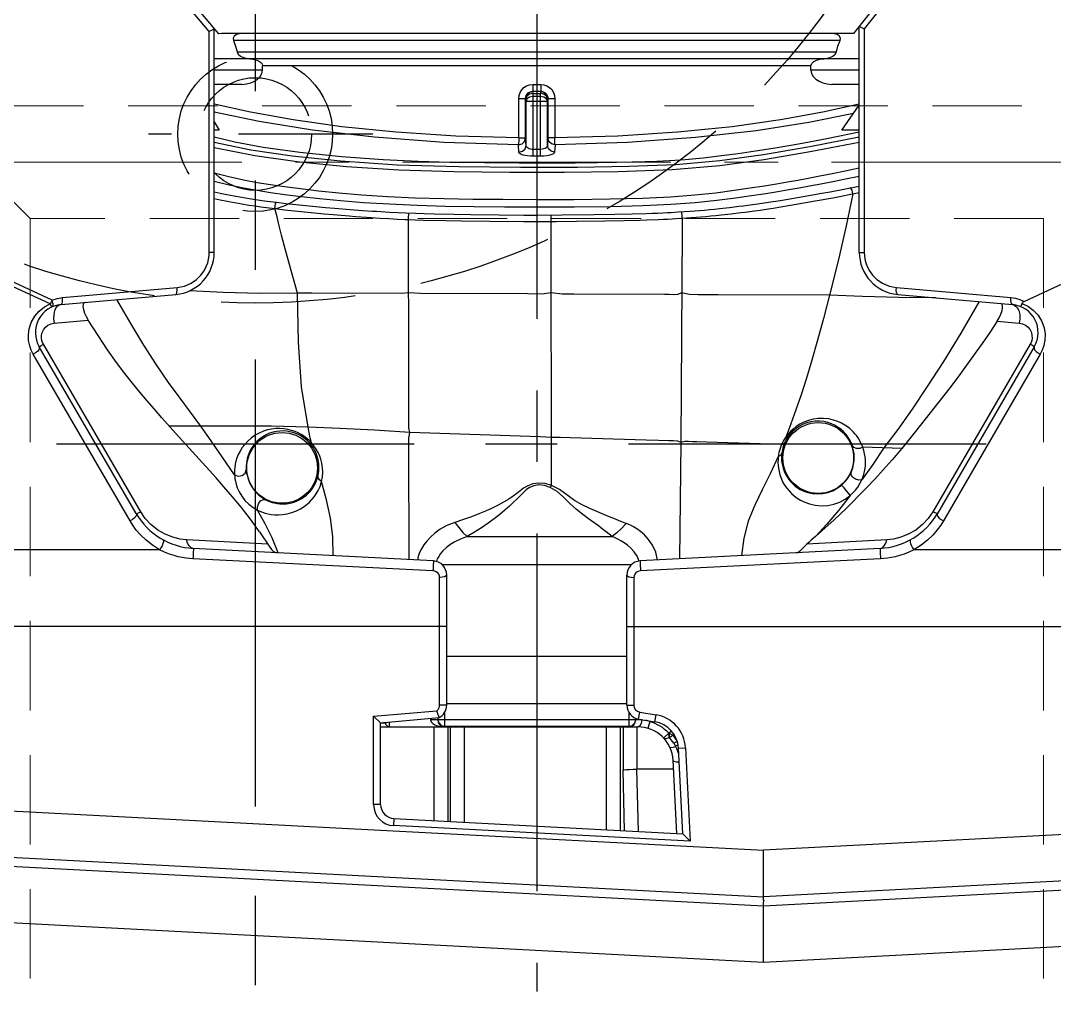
# Model space of a CAD drawing. Header units: inches. Extents: x 179987 to 181505, y -56815 to -55741.
# Drawn here: x 181239.5 to 181312.9, y -56099.6 to -56030.2 of the extents above; entities that cross this region are included whole.
import ezdxf

# ---------------------------------------------------------------- set-up
doc = ezdxf.new("R2010")
doc.units = ezdxf.units.IN
doc.header["$LTSCALE"] = 2
doc.header["$MEASUREMENT"] = 0
doc.linetypes.add('CENTER', pattern=[50.8, 31.75, -6.35, 6.35, -6.35])
doc.linetypes.add('HIDDEN', pattern=[9.525, 6.35, -3.175])
doc.layers.get('0').update_dxf_attribs({"linetype": 'CONTINUOUS'})
for name, color, linetype in [('CAV-COR', 1, 'CONTINUOUS'), ('DEFAULT_1', 7, 'CENTER'), ('SILDE', 6, 'CONTINUOUS')]:
    doc.layers.add(name, color=color, linetype=linetype)
doc.layers.add('WR', color=122, linetype='HIDDEN', lineweight=18)

msp = doc.modelspace()

# ---------------------------------------------------------------- linework, layer by layer
at = {"linetype": 'CENTER', "ltscale": 0.5}
msp.add_line((181256.177, -55800.2), (181256.177, -56250.2), dxfattribs=at)
at = {"color": 8, "linetype": 'HIDDEN', "ltscale": 0.75}
msp.add_line((181264.523, -56038.2), (181248.585, -56038.2), dxfattribs=at)
for centre, radius in [((181256.177, -56000.2), 50), ((181256.177, -56038.2), 5.5), ((181256.177, -56038.2), 4)]:
    msp.add_circle(centre, radius, dxfattribs=at)
at = {"layer": 'CAV-COR', "linetype": 'ByBlock'}
for p, q in [((181245.456, -56021.426), (181253.558, -56031.084)), ((181252.907, -56030.913), (181245.217, -56021.747)), ((181306.257, -56021.52), (181298.676, -56031.071)), ((181306.504, -56021.831), (181299.446, -56030.723)), ((181252.907, -56046.607), (181252.907, -56030.913)), ((181253.263, -56046.607), (181253.263, -56030.731)), ((181299.091, -56046.607), (181299.091, -56030.548)), ((181299.446, -56030.723), (181299.446, -56046.607)), ((181253.789, -56031.062), (181253.558, -56031.084)), ((181254.029, -56031.055), (181253.789, -56031.062)), ((181298.324, -56031.055), (181254.029, -56031.055)), ((181297.722, -56031.557), (181254.631, -56031.557)), ((181298.503, -56031.059), (181298.324, -56031.055)), ((181298.676, -56031.071), (181298.503, -56031.059)), ((181254.884, -56032.361), (181297.469, -56032.361)), ((181299.091, -56032.864), (181253.263, -56032.864)), ((181256.699, -56033.668), (181253.263, -56033.668)), ((181256.699, -56033.668), (181256.699, -56033.366)), ((181295.655, -56033.366), (181256.699, -56033.366)), ((181295.655, -56033.668), (181295.655, -56033.366)), ((181299.091, -56033.668), (181295.655, -56033.668)), ((181255.22, -56034.673), (181253.263, -56034.673)), ((181275.889, -56034.673), (181276.464, -56034.673)), ((181299.091, -56034.673), (181297.134, -56034.673)), ((181275.662, -56035.243), (181275.478, -56035.426)), ((181275.913, -56035.175), (181275.662, -56035.243)), ((181275.913, -56035.322), (181275.662, -56035.372)), ((181276.468, -56035.175), (181275.885, -56035.175)), ((181275.913, -56035.322), (181275.913, -56035.175)), ((181275.913, -56035.322), (181276.44, -56035.322)), ((181275.917, -56035.531), (181275.913, -56035.322)), ((181276.437, -56035.531), (181276.44, -56035.322)), ((181276.691, -56035.243), (181276.44, -56035.175)), ((181276.44, -56035.175), (181276.44, -56035.322)), ((181276.691, -56035.372), (181276.44, -56035.322)), ((181276.875, -56035.426), (181276.691, -56035.243)), ((181274.897, -56035.678), (181275.411, -56035.678)), ((181274.897, -56038.48), (181274.897, -56035.678)), ((181275.382, -56038.48), (181275.382, -56035.678)), ((181275.478, -56035.426), (181275.411, -56035.678)), ((181275.414, -56035.886), (181275.411, -56035.678)), ((181276.939, -56035.886), (181275.414, -56035.886)), ((181275.414, -56039.01), (181275.414, -56035.886)), ((181275.917, -56035.531), (181275.667, -56035.58)), ((181276.437, -56035.531), (181275.917, -56035.531)), ((181275.917, -56039.777), (181275.917, -56035.531)), ((181276.686, -56035.58), (181276.437, -56035.531)), ((181276.437, -56039.777), (181276.437, -56035.531)), ((181276.943, -56035.678), (181276.875, -56035.426)), ((181276.939, -56035.886), (181276.943, -56035.678)), ((181276.939, -56039.01), (181276.939, -56035.886)), ((181276.943, -56035.678), (181277.456, -56035.678)), ((181276.971, -56035.678), (181276.971, -56038.48)), ((181277.456, -56035.678), (181277.456, -56038.48)), ((181297.855, -56037.929), (181299.091, -56036.143)), ((181253.266, -56037.328), (181253.612, -56037.929)), ((181253.612, -56037.929), (181253.263, -56037.929)), ((181299.091, -56037.929), (181297.855, -56037.929)), ((181274.912, -56039.493), (181274.88, -56038.963)), ((181274.897, -56038.48), (181275.382, -56038.48)), ((181275.414, -56039.01), (181275.382, -56038.48)), ((181276.971, -56038.48), (181276.939, -56039.01)), ((181277.456, -56038.48), (181276.971, -56038.48)), ((181277.474, -56038.963), (181277.441, -56039.493)), ((181276.437, -56039.294), (181275.917, -56039.294)), ((181276.437, -56039.777), (181275.917, -56039.777)), ((181298.005, -56042.106), (181299.091, -56041.894)), ((181297.218, -56042.719), (181299.091, -56042.356)), ((181256.576, -56043.362), (181257.58, -56043.491)), ((181289.879, -56043.409), (181290.543, -56043.331)), ((181262.919, -56043.555), (181263.785, -56043.619)), ((181263.785, -56043.619), (181264.478, -56043.667)), ((181264.078, -56044.105), (181265.044, -56044.167)), ((181265.044, -56044.167), (181265.665, -56044.204)), ((181265.665, -56044.204), (181266.272, -56044.236)), ((181265.723, -56043.743), (181266.323, -56043.776)), ((181266.323, -56043.776), (181266.874, -56043.801)), ((181266.874, -56043.801), (181267.586, -56043.83)), ((181267.586, -56043.83), (181268.17, -56043.85)), ((181268.17, -56043.85), (181268.887, -56043.869)), ((181268.887, -56043.869), (181270.277, -56043.898)), ((181270.277, -56043.898), (181271.479, -56043.917)), ((181271.479, -56043.917), (181273.512, -56043.94)), ((181273.512, -56043.94), (181275.248, -56043.95)), ((181275.248, -56043.95), (181276.147, -56043.951)), ((181276.147, -56043.951), (181277.983, -56043.942)), ((181277.983, -56043.942), (181280.264, -56043.921)), ((181280.264, -56043.921), (181281.714, -56043.9)), ((181281.714, -56043.9), (181282.964, -56043.873)), ((181282.964, -56043.873), (181283.96, -56043.843)), ((181286.232, -56043.732), (181287.08, -56043.674)), ((181289.998, -56043.859), (181290.67, -56043.779)), ((181266.272, -56044.236), (181266.83, -56044.263)), ((181266.83, -56044.263), (181267.069, -56044.273)), ((181267.069, -56044.273), (181267.548, -56044.29)), ((181267.548, -56044.29), (181268.139, -56044.308)), ((181268.139, -56044.308), (181269.744, -56044.346)), ((181269.744, -56044.346), (181270.831, -56044.365)), ((181270.831, -56044.365), (181272.834, -56044.39)), ((181272.834, -56044.39), (181275.245, -56044.407)), ((181275.245, -56044.407), (181276.149, -56044.409)), ((181276.149, -56044.409), (181277.572, -56044.405)), ((181277.572, -56044.405), (181278.991, -56044.394)), ((181278.991, -56044.394), (181281.005, -56044.371)), ((181281.005, -56044.371), (181282.398, -56044.346)), ((181282.398, -56044.346), (181283.519, -56044.317)), ((181286.498, -56045.02), (181286.417, -56060.107)), ((181253.263, -56046.607), (181252.907, -56046.607)), ((181259.181, -56049.503), (181258.451, -56046.867)), ((181299.091, -56046.607), (181299.446, -56046.607)), ((181242.487, -56049.809), (181250.625, -56049.097)), ((181301.728, -56049.097), (181309.867, -56049.809)), ((181242.386, -56050.307), (181250.524, -56049.595)), ((181260.194, -56049.491), (181259.181, -56049.503)), ((181266.595, -56049.519), (181260.194, -56049.491)), ((181267.077, -56049.474), (181266.595, -56049.519)), ((181267.906, -56049.525), (181267.077, -56049.474)), ((181275.552, -56049.554), (181267.906, -56049.525)), ((181296.979, -56049.645), (181289.055, -56049.612)), ((181301.829, -56049.595), (181309.967, -56050.307)), ((181304.542, -56049.833), (181301.889, -56049.809)), ((181241.897, -56051.621), (181244.297, -56051.415)), ((181308.899, -56051.487), (181310.456, -56051.621)), ((181247.715, -56065.142), (181240.831, -56053.305)), ((181248.042, -56065.018), (181241.122, -56053.124)), ((181311.231, -56053.124), (181304.312, -56065.018)), ((181311.522, -56053.305), (181304.638, -56065.142)), ((181247.283, -56065.666), (181240.399, -56053.829)), ((181311.954, -56053.829), (181305.07, -56065.666)), ((181251.949, -56061.029), (181250.536, -56059.456)), ((181276.431, -56059.701), (181267.168, -56059.404)), ((181277.218, -56059.76), (181276.431, -56059.701)), ((181285.565, -56059.996), (181284.828, -56059.969)), ((181286.417, -56060.107), (181286.311, -56068.37)), ((181253.393, -56062.617), (181251.949, -56061.029)), ((181302.118, -56060.524), (181299.335, -56060.435)), ((181277.802, -56063.446), (181277.223, -56063.153)), ((181271.233, -56066.786), (181281.527, -56066.786)), ((181295.992, -56066.77), (181295.683, -56067.033)), ((181257.077, -56067.333), (181251.3, -56067.016)), ((181268.829, -56068.516), (181251.776, -56067.622)), ((181300.578, -56067.622), (181283.524, -56068.516)), ((181301.053, -56067.016), (181295.363, -56067.328)), ((181268.803, -56069.212), (181251.75, -56068.361)), ((181300.604, -56068.361), (181283.551, -56069.212)), ((181269.438, -56068.764), (181282.916, -56068.764)), ((181283.523, -56068.62), (181283.527, -56068.741)), ((181269.277, -56078.757), (181269.277, -56069.688)), ((181269.777, -56078.757), (181269.777, -56069.514)), ((181282.577, -56078.757), (181282.577, -56069.514)), ((181283.077, -56069.688), (181283.077, -56078.757)), ((181269.777, -56075.275), (181282.577, -56075.275)), ((181269.777, -56078.646), (181282.577, -56078.646)), ((181264.587, -56079.547), (181269.08, -56079.154)), ((181269.777, -56078.757), (181269.277, -56078.757)), ((181269.644, -56080.269), (181269.644, -56079.254)), ((181282.577, -56078.757), (181283.077, -56078.757)), ((181282.709, -56079.254), (181282.709, -56080.269)), ((181283.414, -56079.743), (181283.495, -56079.25)), ((181283.495, -56079.25), (181284.65, -56079.44)), ((181284.569, -56079.934), (181284.65, -56079.44)), ((181265.087, -56080.005), (181264.587, -56079.547)), ((181264.587, -56085.815), (181264.587, -56079.547)), ((181265.087, -56080.005), (181269.242, -56079.642)), ((181265.087, -56085.815), (181265.087, -56080.005)), ((181265.087, -56080.02), (181265.428, -56080.031)), ((181265.428, -56080.031), (181265.293, -56079.987)), ((181265.429, -56079.975), (181265.428, -56080.003)), ((181265.428, -56080.003), (181265.428, -56080.031)), ((181265.449, -56080.078), (181265.428, -56080.031)), ((181265.706, -56080.3), (181265.706, -56079.951)), ((181268.639, -56079.694), (181268.639, -56079.797)), ((181269.142, -56079.797), (181268.639, -56079.797)), ((181268.639, -56079.797), (181268.678, -56079.937)), ((181268.94, -56080.156), (181269.115, -56080.224)), ((181269.142, -56079.65), (181269.142, -56079.797)), ((181269.142, -56079.769), (181283.212, -56079.769)), ((181269.142, -56079.769), (181269.209, -56080.019)), ((181269.209, -56080.019), (181269.393, -56080.202)), ((181269.393, -56080.202), (181269.644, -56080.269)), ((181282.709, -56080.269), (181282.96, -56080.202)), ((181282.96, -56080.202), (181283.144, -56080.019)), ((181283.144, -56080.019), (181283.205, -56079.795)), ((181283.212, -56079.688), (181283.212, -56079.797)), ((181283.521, -56079.797), (181283.212, -56079.797)), ((181283.414, -56079.743), (181284.569, -56079.934)), ((181283.655, -56079.79), (181283.521, -56079.797)), ((181284.217, -56079.922), (181284.074, -56080.404)), ((181284.217, -56079.922), (181284.217, -56079.876)), ((181265.087, -56080.3), (181283.359, -56080.3)), ((181268.876, -56080.3), (181268.876, -56086.963)), ((181282.709, -56080.269), (181269.644, -56080.269)), ((181269.861, -56080.3), (181269.861, -56087.014)), ((181270.053, -56087.024), (181270.053, -56080.3)), ((181271.038, -56087.076), (181271.038, -56080.3)), ((181281.133, -56087.605), (181281.133, -56080.3)), ((181282.118, -56087.657), (181282.118, -56080.3)), ((181282.31, -56080.3), (181282.31, -56083.371)), ((181283.295, -56080.3), (181283.295, -56083.301)), ((181285.551, -56080.743), (181285.186, -56081.088)), ((181285.594, -56080.743), (181285.551, -56080.743)), ((181285.551, -56080.743), (181285.551, -56081.056)), ((181285.594, -56080.743), (181285.854, -56080.89)), ((181285.594, -56080.743), (181285.594, -56081.056)), ((181285.928, -56080.988), (181285.854, -56080.89)), ((181285.594, -56081.056), (181285.551, -56081.056)), ((181285.984, -56081.421), (181285.912, -56081.455)), ((181286.001, -56081.092), (181285.928, -56080.988)), ((181286.067, -56081.375), (181285.984, -56081.421)), ((181286.074, -56081.204), (181286.001, -56081.092)), ((181286.039, -56081.661), (181286.011, -56081.611)), ((181286.124, -56081.861), (181286.04, -56081.661)), ((181286.144, -56081.325), (181286.067, -56081.375)), ((181286.144, -56081.325), (181286.074, -56081.204)), ((181286.144, -56081.284), (181286.144, -56081.325)), ((181286.241, -56081.802), (181286.74, -56081.776)), ((181286.56, -56087.889), (181286.241, -56081.802)), ((181286.74, -56081.776), (181287.088, -56088.418)), ((181286.14, -56087.867), (181285.868, -56082.681)), ((181282.417, -56087.672), (181282.31, -56083.371)), ((181285.9, -56083.301), (181283.295, -56083.301)), ((181283.407, -56087.724), (181283.297, -56083.301)), ((181265.087, -56085.815), (181264.587, -56085.815)), ((181266.034, -56086.814), (181266.008, -56087.313)), ((181266.034, -56086.814), (181286.56, -56087.889)), ((181287.088, -56088.418), (181266.008, -56087.313)), ((181286.56, -56087.889), (181287.088, -56088.418)), ((181292.287, -56092.603), (181292.287, -56089.064)), ((181292.288, -56092.609), (181292.287, -56092.603))]:
    msp.add_line(p, q, dxfattribs=at)
for points in [[(181253.263, -56030.733), (181253.236, -56030.76), (181253.161, -56030.803), (181253.047, -56030.856), (181252.907, -56030.913)], [(181299.091, -56030.55), (181299.117, -56030.576), (181299.193, -56030.617), (181299.306, -56030.667), (181299.446, -56030.723)], [(181255.288, -56031.055), (181255.049, -56031.074), (181254.84, -56031.134), (181254.684, -56031.239), (181254.607, -56031.391), (181254.631, -56031.557)], [(181254.631, -56031.557), (181254.782, -56031.96), (181254.884, -56032.361)], [(181297.722, -56031.557), (181297.747, -56031.388), (181297.669, -56031.238), (181297.513, -56031.133), (181297.304, -56031.074), (181297.065, -56031.055)], [(181297.469, -56032.361), (181297.572, -56031.96), (181297.722, -56031.557)], [(181254.884, -56032.361), (181254.967, -56032.53), (181255.129, -56032.671), (181255.348, -56032.776), (181255.605, -56032.841)], [(181296.756, -56032.84), (181297.007, -56032.776), (181297.22, -56032.674), (181297.385, -56032.532), (181297.469, -56032.361)], [(181255.785, -56032.864), (181256.016, -56032.88), (181256.223, -56032.926), (181256.403, -56032.998), (181256.552, -56033.095), (181256.658, -56033.219), (181256.699, -56033.366)], [(181295.655, -56033.366), (181295.715, -56033.188), (181295.862, -56033.049), (181296.06, -56032.95), (181296.297, -56032.887), (181296.568, -56032.864)], [(181255.22, -56034.673), (181255.552, -56034.645), (181255.853, -56034.57), (181256.118, -56034.456), (181256.347, -56034.307), (181256.533, -56034.119), (181256.656, -56033.902), (181256.699, -56033.668)], [(181295.655, -56033.668), (181295.698, -56033.903), (181295.821, -56034.12), (181296.008, -56034.308), (181296.237, -56034.457), (181296.503, -56034.57), (181296.803, -56034.645), (181297.134, -56034.673)], [(181274.897, -56035.678), (181274.922, -56035.456), (181274.994, -56035.245), (181275.111, -56035.055), (181275.267, -56034.895), (181275.457, -56034.773), (181275.669, -56034.698), (181275.889, -56034.673)], [(181275.889, -56034.673), (181275.889, -56034.924), (181275.887, -56035.108), (181275.885, -56035.175)], [(181276.464, -56034.673), (181276.683, -56034.697), (181276.892, -56034.771), (181277.079, -56034.889), (181277.237, -56035.048), (181277.357, -56035.24), (181277.431, -56035.455), (181277.456, -56035.678)], [(181276.464, -56034.673), (181276.465, -56034.924), (181276.466, -56035.108), (181276.468, -56035.175)], [(181275.382, -56035.678), (181275.394, -56035.567), (181275.431, -56035.461), (181275.49, -56035.366), (181275.57, -56035.286), (181275.666, -56035.225), (181275.773, -56035.188), (181275.885, -56035.175)], [(181275.662, -56035.372), (181275.479, -56035.503), (181275.411, -56035.678)], [(181276.468, -56035.175), (181276.579, -56035.188), (181276.685, -56035.224), (181276.78, -56035.284), (181276.86, -56035.363), (181276.921, -56035.459), (181276.959, -56035.566), (181276.971, -56035.678)], [(181276.943, -56035.678), (181276.875, -56035.503), (181276.691, -56035.372)], [(181274.897, -56038.48), (181270.426, -56038.352), (181266.196, -56038.076), (181262.321, -56037.68), (181258.866, -56037.196), (181255.851, -56036.657), (181253.263, -56036.091)], [(181275.667, -56035.58), (181275.484, -56035.709), (181275.414, -56035.886)], [(181276.939, -56035.886), (181276.87, -56035.709), (181276.686, -56035.58)], [(181299.091, -56036.091), (181296.509, -56036.656), (181293.5, -56037.194), (181290.049, -56037.678), (181286.174, -56038.075), (181281.939, -56038.352), (181277.456, -56038.48)], [(181274.88, -56038.963), (181269.586, -56038.798), (181264.649, -56038.434), (181260.247, -56037.92), (181256.451, -56037.309), (181253.263, -56036.649)], [(181298.675, -56036.744), (181295.513, -56037.379), (181291.772, -56037.966), (181287.457, -56038.457), (181282.636, -56038.804), (181277.474, -56038.963)], [(181299.091, -56038.068), (181296.776, -56038.54), (181294.77, -56038.914), (181293.11, -56039.2), (181291.71, -56039.423), (181290.493, -56039.603), (181289.302, -56039.76), (181288.006, -56039.906), (181286.712, -56040.021), (181285.62, -56040.094), (181284.72, -56040.14), (181283.871, -56040.174), (181282.95, -56040.203), (181281.844, -56040.229), (181280.493, -56040.251), (181278.911, -56040.268), (181277.077, -56040.276), (181274.917, -56040.273), (181272.456, -56040.256), (181270.01, -56040.22), (181267.761, -56040.158), (181265.26, -56040.043), (181262.31, -56039.827), (181259.356, -56039.518), (181256.744, -56039.156), (181254.721, -56038.777), (181253.263, -56038.423)], [(181299.091, -56038.429), (181295.573, -56039.118), (181292.294, -56039.671), (181289.192, -56040.099), (181286.06, -56040.378), (181282.728, -56040.514), (181279.078, -56040.571), (181275.024, -56040.578), (181270.65, -56040.537), (181266.249, -56040.404), (181262.235, -56040.136), (181258.808, -56039.776), (181255.858, -56039.352), (181253.263, -56038.807)], [(181299.091, -56038.79), (181295.609, -56039.472), (181292.309, -56040.029), (181289.195, -56040.457), (181285.788, -56040.751), (181281.965, -56040.889), (181278.142, -56040.934), (181274.253, -56040.931), (181270.28, -56040.887), (181266.372, -56040.767), (181262.66, -56040.53), (181259.314, -56040.197), (181256.141, -56039.759), (181253.263, -56039.169)], [(181274.88, -56038.963), (181275.13, -56038.898), (181275.314, -56038.721), (181275.382, -56038.48)], [(181274.897, -56038.48), (181274.893, -56038.69), (181274.887, -56038.861), (181274.88, -56038.963)], [(181274.912, -56039.493), (181275.162, -56039.428), (181275.346, -56039.251), (181275.414, -56039.01)], [(181275.917, -56039.294), (181275.819, -56039.288), (181275.724, -56039.271), (181275.636, -56039.244), (181275.56, -56039.208), (181275.498, -56039.165), (181275.453, -56039.117), (181275.425, -56039.065), (181275.414, -56039.01)], [(181276.939, -56039.01), (181276.928, -56039.067), (181276.896, -56039.122), (181276.845, -56039.173), (181276.773, -56039.219), (181276.679, -56039.258), (181276.564, -56039.284), (181276.437, -56039.294)], [(181277.441, -56039.493), (181277.191, -56039.428), (181277.007, -56039.251), (181276.939, -56039.01)], [(181277.474, -56038.963), (181277.223, -56038.898), (181277.039, -56038.721), (181276.971, -56038.48)], [(181277.474, -56038.963), (181277.466, -56038.861), (181277.46, -56038.69), (181277.456, -56038.48)], [(181275.917, -56039.777), (181275.722, -56039.771), (181275.531, -56039.755), (181275.355, -56039.727), (181275.203, -56039.691), (181275.08, -56039.648), (181274.99, -56039.6), (181274.933, -56039.548), (181274.912, -56039.493)], [(181277.441, -56039.493), (181277.418, -56039.55), (181277.356, -56039.605), (181277.254, -56039.656), (181277.11, -56039.702), (181276.921, -56039.741), (181276.691, -56039.767), (181276.437, -56039.777)], [(181253.263, -56040.944), (181254.3, -56041.213), (181255.341, -56041.446), (181256.319, -56041.632), (181257.261, -56041.787), (181258.261, -56041.932), (181259.392, -56042.079), (181260.673, -56042.227), (181262.123, -56042.372), (181263.758, -56042.51), (181265.563, -56042.628), (181267.535, -56042.719), (181269.595, -56042.781), (181271.628, -56042.817), (181273.775, -56042.837), (181276.202, -56042.846), (181278.822, -56042.839), (181281.386, -56042.807), (181283.695, -56042.749), (181285.683, -56042.657), (181287.399, -56042.527), (181288.902, -56042.366), (181290.206, -56042.196), (181291.348, -56042.029), (181292.349, -56041.872), (181293.216, -56041.729), (181293.987, -56041.597), (181294.718, -56041.467), (181295.467, -56041.33), (181296.281, -56041.175), (181297.159, -56041.003), (181298.092, -56040.813), (181299.091, -56040.602)], [(181253.263, -56041.544), (181254.316, -56041.803), (181255.344, -56042.019), (181256.307, -56042.193), (181257.258, -56042.343), (181258.284, -56042.487), (181259.439, -56042.632), (181260.746, -56042.778), (181262.225, -56042.921), (181263.87, -56043.054), (181265.696, -56043.168), (181267.677, -56043.255), (181269.7, -56043.313), (181271.724, -56043.347), (181273.874, -56043.367), (181276.275, -56043.376), (181278.868, -56043.368), (181281.415, -56043.337), (181283.706, -56043.279), (181285.7, -56043.19), (181287.442, -56043.063), (181288.965, -56042.906), (181290.286, -56042.737), (181291.437, -56042.572), (181292.441, -56042.417), (181293.315, -56042.274), (181294.091, -56042.143), (181294.819, -56042.015), (181295.557, -56041.881), (181296.349, -56041.733), (181297.205, -56041.567), (181298.118, -56041.383), (181299.091, -56041.181)], [(181298.625, -56042.447), (181298.62, -56042.318), (181298.58, -56042.188), (181298.511, -56042.082), (181298.427, -56042.024)], [(181253.263, -56042.298), (181253.681, -56042.392), (181254.159, -56042.494), (181254.684, -56042.596), (181255.228, -56042.693), (181255.752, -56042.779), (181256.223, -56042.851), (181256.648, -56042.91), (181257.034, -56042.962), (181257.698, -56043.046)], [(181290.543, -56043.331), (181290.856, -56043.292), (181291.171, -56043.251), (181291.508, -56043.206), (181291.889, -56043.153), (181292.325, -56043.09), (181292.811, -56043.017), (181293.334, -56042.934), (181293.891, -56042.844), (181295.115, -56042.637)], [(181295.115, -56042.637), (181295.77, -56042.522), (181296.422, -56042.404), (181297.017, -56042.294), (181298.005, -56042.106)], [(181295.306, -56043.067), (181295.968, -56042.95), (181297.218, -56042.719)], [(181298.625, -56042.447), (181298.156, -56044.724), (181297.62, -56047.121), (181296.979, -56049.645)], [(181253.263, -56042.773), (181253.696, -56042.869), (181254.181, -56042.97), (181254.702, -56043.069), (181255.228, -56043.161), (181255.724, -56043.241), (181256.171, -56043.308), (181256.576, -56043.362)], [(181257.58, -56043.491), (181257.582, -56043.313), (181257.627, -56043.144), (181257.698, -56043.046)], [(181257.58, -56043.491), (181258.245, -56043.573), (181258.957, -56043.654), (181259.673, -56043.73), (181260.385, -56043.801), (181261.075, -56043.865), (181261.723, -56043.922), (181262.842, -56044.015)], [(181258.451, -56046.867), (181258.242, -56046.103), (181258.052, -56045.386), (181257.88, -56044.711), (181257.723, -56044.08), (181257.58, -56043.491)], [(181257.698, -56043.046), (181258.356, -56043.125), (181259.061, -56043.203), (181259.772, -56043.276), (181260.478, -56043.345), (181261.163, -56043.408), (181261.808, -56043.465), (181262.919, -56043.555)], [(181287.08, -56043.674), (181287.415, -56043.65), (181287.746, -56043.624), (181288.085, -56043.595), (181288.439, -56043.562), (181288.803, -56043.526), (181289.169, -56043.488), (181289.879, -56043.409)], [(181290.67, -56043.779), (181290.987, -56043.738), (181291.307, -56043.696), (181291.65, -56043.65), (181292.038, -56043.595), (181292.482, -56043.53), (181292.976, -56043.454), (181293.507, -56043.37), (181294.07, -56043.278), (181295.306, -56043.067)], [(181262.842, -56044.015), (181263.305, -56044.05), (181264.078, -56044.105)], [(181264.478, -56043.667), (181264.793, -56043.687), (181265.723, -56043.743)], [(181267.068, -56044.093), (181267.085, -56043.916), (181267.111, -56043.811)], [(181267.089, -56056.844), (181267.085, -56055.652), (181267.068, -56044.093)], [(181277.223, -56063.153), (181277.195, -56044.227), (181277.193, -56044.051), (181277.19, -56043.947)], [(181283.96, -56043.843), (181284.387, -56043.827), (181284.774, -56043.811), (181285.125, -56043.795), (181285.444, -56043.779), (181285.732, -56043.763), (181286.232, -56043.732)], [(181284.819, -56044.27), (181285.175, -56044.253), (181285.498, -56044.236), (181285.791, -56044.219), (181286.057, -56044.203)], [(181286.057, -56044.203), (181286.821, -56044.152), (181287.152, -56044.131), (181287.492, -56044.108), (181287.832, -56044.081), (181288.178, -56044.051), (181288.539, -56044.017), (181288.909, -56043.98), (181289.28, -56043.94), (181289.998, -56043.859)], [(181286.517, -56044.172), (181286.517, -56043.993), (181286.49, -56043.82), (181286.448, -56043.718)], [(181286.517, -56044.172), (181286.509, -56044.433), (181286.503, -56044.716), (181286.498, -56045.02)], [(181283.519, -56044.317), (181283.996, -56044.301), (181284.819, -56044.27)], [(181250.625, -56049.097), (181251.149, -56048.994), (181251.618, -56048.794), (181252.008, -56048.527), (181252.313, -56048.224), (181252.537, -56047.916), (181252.694, -56047.618), (181252.798, -56047.337), (181252.863, -56047.077), (181252.897, -56046.834), (181252.907, -56046.607)], [(181299.446, -56046.607), (181299.457, -56046.834), (181299.491, -56047.077), (181299.555, -56047.337), (181299.66, -56047.618), (181299.817, -56047.916), (181300.04, -56048.224), (181300.345, -56048.527), (181300.736, -56048.794), (181301.204, -56048.994), (181301.728, -56049.097)], [(181250.524, -56049.595), (181250.575, -56049.554), (181250.612, -56049.445), (181250.629, -56049.285), (181250.625, -56049.097)], [(181259.181, -56049.503), (181256.486, -56049.524), (181253.903, -56049.448), (181251.536, -56049.323)], [(181301.829, -56049.595), (181301.778, -56049.554), (181301.742, -56049.445), (181301.724, -56049.285), (181301.728, -56049.097)], [(181241.739, -56049.994), (181241.695, -56050.09), (181241.646, -56050.183), (181241.595, -56050.266)], [(181241.739, -56049.994), (181242.105, -56049.873), (181242.487, -56049.809)], [(181241.788, -56050.455), (181241.815, -56050.421), (181241.824, -56050.35), (181241.813, -56050.25), (181241.784, -56050.128), (181241.739, -56049.994)], [(181242.386, -56050.307), (181242.437, -56050.266), (181242.474, -56050.157), (181242.491, -56049.997), (181242.487, -56049.809)], [(181252.319, -56058.941), (181250.835, -56056.967), (181250.019, -56055.841), (181249.165, -56054.588), (181248.269, -56053.199), (181247.333, -56051.658), (181246.353, -56049.96)], [(181259.925, -56059.014), (181259.47, -56056.146), (181259.258, -56052.985), (181259.181, -56049.503)], [(181277.203, -56049.473), (181276.7, -56049.554), (181276.149, -56049.561), (181275.552, -56049.554)], [(181285.248, -56049.595), (181278.817, -56049.567), (181277.988, -56049.567), (181277.203, -56049.473)], [(181286.47, -56049.479), (181286.206, -56049.584), (181285.909, -56049.607), (181285.592, -56049.598), (181285.248, -56049.595)], [(181289.055, -56049.612), (181288.328, -56049.607), (181287.648, -56049.61), (181287.021, -56049.59), (181286.47, -56049.479)], [(181296.979, -56049.645), (181296.549, -56051.31), (181296.13, -56052.841), (181295.728, -56054.251), (181295.341, -56055.544), (181294.961, -56056.721), (181294.589, -56057.79), (181294.237, -56058.771), (181293.904, -56059.671)], [(181301.889, -56049.809), (181299.326, -56049.729), (181296.979, -56049.645)], [(181307.606, -56050.101), (181306.3, -56052.349), (181305.065, -56054.345), (181303.923, -56056.135), (181302.842, -56057.73), (181301.841, -56059.18), (181300.835, -56060.483)], [(181309.967, -56050.307), (181309.917, -56050.266), (181309.88, -56050.157), (181309.862, -56049.997), (181309.867, -56049.809)], [(181309.867, -56049.809), (181310.192, -56049.86), (181310.507, -56049.952), (181310.808, -56050.085)], [(181310.653, -56050.225), (181310.686, -56050.172), (181310.738, -56050.125), (181310.808, -56050.085)], [(181240.399, -56053.829), (181240.262, -56053.555), (181240.15, -56053.235), (181240.078, -56052.87), (181240.063, -56052.465), (181240.12, -56052.028), (181240.267, -56051.577), (181240.507, -56051.145), (181240.825, -56050.773), (181241.193, -56050.479), (181241.595, -56050.266)], [(181241.788, -56050.455), (181241.752, -56050.452), (181241.706, -56050.418), (181241.652, -56050.354), (181241.595, -56050.266)], [(181242.386, -56050.307), (181242.202, -56050.37), (181242.044, -56050.52), (181241.926, -56050.743), (181241.859, -56051.019), (181241.849, -56051.32), (181241.897, -56051.621)], [(181244.095, -56050.158), (181244.003, -56050.196), (181243.946, -56050.296), (181243.93, -56050.456), (181243.963, -56050.668), (181244.04, -56050.913), (181244.156, -56051.169), (181244.297, -56051.415)], [(181308.899, -56051.487), (181309.04, -56051.242), (181309.157, -56050.987), (181309.239, -56050.743), (181309.276, -56050.53), (181309.267, -56050.371), (181309.216, -56050.272), (181309.129, -56050.234)], [(181309.967, -56050.307), (181310.151, -56050.37), (181310.309, -56050.52), (181310.428, -56050.743), (181310.495, -56051.019), (181310.505, -56051.32), (181310.456, -56051.621)], [(181310.653, -56050.225), (181310.604, -56050.349), (181310.574, -56050.428), (181310.566, -56050.455)], [(181310.653, -56050.225), (181311.071, -56050.424), (181311.457, -56050.707), (181311.795, -56051.074), (181312.056, -56051.509), (181312.22, -56051.972), (181312.289, -56052.423), (181312.279, -56052.84), (181312.208, -56053.217), (181312.095, -56053.548), (181311.954, -56053.829)], [(181250.536, -56059.456), (181249.551, -56058.347), (181249.014, -56057.738), (181248.488, -56057.134), (181247.971, -56056.526), (181247.453, -56055.893), (181246.911, -56055.206), (181246.328, -56054.427), (181245.688, -56053.532), (181245.01, -56052.516), (181244.297, -56051.415)], [(181308.899, -56051.487), (181308.368, -56052.296), (181307.819, -56053.076)], [(181241.122, -56053.124), (181241.06, -56052.997), (181241.013, -56052.851), (181240.987, -56052.684), (181240.992, -56052.498), (181241.036, -56052.3), (181241.127, -56052.103), (181241.266, -56051.921), (181241.45, -56051.771), (181241.666, -56051.669), (181241.897, -56051.621)], [(181310.456, -56051.621), (181310.688, -56051.669), (181310.904, -56051.771), (181311.088, -56051.921), (181311.227, -56052.103), (181311.317, -56052.3), (181311.361, -56052.498), (181311.366, -56052.684), (181311.341, -56052.851), (181311.294, -56052.997), (181311.231, -56053.124)], [(181240.831, -56053.305), (181240.847, -56053.399), (181240.802, -56053.513), (181240.702, -56053.634), (181240.562, -56053.744), (181240.399, -56053.829)], [(181240.831, -56053.305), (181240.864, -56053.282), (181240.964, -56053.219), (181241.122, -56053.124)], [(181307.819, -56053.076), (181306.714, -56054.616), (181306.114, -56055.433), (181305.448, -56056.314)], [(181311.522, -56053.305), (181311.489, -56053.282), (181311.39, -56053.219), (181311.231, -56053.124)], [(181311.522, -56053.305), (181311.507, -56053.399), (181311.552, -56053.513), (181311.651, -56053.634), (181311.792, -56053.744), (181311.954, -56053.829)], [(181305.448, -56056.314), (181303.067, -56059.356), (181302.118, -56060.524)], [(181267.168, -56059.404), (181267.083, -56059.06), (181267.087, -56058.693), (181267.095, -56058.291), (181267.087, -56057.85), (181267.087, -56057.368), (181267.089, -56056.844)], [(181299.335, -56060.435), (181299.269, -56060.269), (181299.19, -56060.101), (181299.102, -56059.937), (181299.007, -56059.782), (181298.906, -56059.637), (181298.797, -56059.501), (181298.681, -56059.371), (181298.554, -56059.244), (181298.413, -56059.119), (181298.252, -56058.993), (181298.062, -56058.865), (181297.837, -56058.737), (181297.573, -56058.616), (181297.269, -56058.512), (181296.926, -56058.433), (181296.553, -56058.394), (181296.176, -56058.401), (181295.816, -56058.451), (181295.476, -56058.539), (181295.156, -56058.661), (181294.865, -56058.81), (181294.608, -56058.976), (181294.384, -56059.152), (181294.194, -56059.33), (181294.036, -56059.503), (181293.904, -56059.671)], [(181298.581, -56060.296), (181298.527, -56060.157), (181298.463, -56060.018), (181298.39, -56059.883), (181298.31, -56059.754), (181298.226, -56059.633), (181298.136, -56059.519), (181298.04, -56059.41), (181297.935, -56059.304), (181297.819, -56059.2), (181297.685, -56059.094), (181297.527, -56058.986), (181297.34, -56058.879), (181297.119, -56058.778), (181296.865, -56058.69), (181296.576, -56058.625), (181296.263, -56058.592), (181295.947, -56058.598), (181295.647, -56058.639), (181295.364, -56058.713), (181295.097, -56058.814), (181294.854, -56058.939), (181294.639, -56059.078), (181294.455, -56059.224), (181294.3, -56059.371), (181294.169, -56059.515), (181294.06, -56059.655)], [(181254.749, -56058.946), (181251.417, -56058.937), (181250.677, -56058.937), (181250.077, -56058.942)], [(181254.705, -56062.395), (181253.821, -56061.127), (181253.038, -56059.994), (181252.319, -56058.941)], [(181260.166, -56060.128), (181259.997, -56059.956), (181259.817, -56059.8), (181259.628, -56059.66), (181259.432, -56059.536), (181259.226, -56059.426), (181259.002, -56059.328), (181258.755, -56059.244), (181258.49, -56059.177), (181258.213, -56059.132), (181257.928, -56059.112), (181257.636, -56059.118), (181257.342, -56059.152), (181257.046, -56059.215), (181256.752, -56059.306), (181256.461, -56059.43), (181256.173, -56059.589), (181255.892, -56059.786), (181255.641, -56060.005), (181255.427, -56060.235), (181255.247, -56060.471), (181255.096, -56060.713), (181254.974, -56060.954), (181254.878, -56061.194), (181254.806, -56061.427), (181254.755, -56061.651), (181254.723, -56061.86), (181254.705, -56062.053), (181254.7, -56062.233)], [(181259.925, -56059.014), (181257.327, -56058.947), (181254.749, -56058.946)], [(181260.03, -56060.134), (181259.889, -56059.991), (181259.74, -56059.86), (181259.583, -56059.743), (181259.42, -56059.639), (181259.248, -56059.547), (181259.062, -56059.465), (181258.857, -56059.394), (181258.636, -56059.338), (181258.406, -56059.301), (181258.169, -56059.285), (181257.927, -56059.291), (181257.683, -56059.32), (181257.44, -56059.373), (181257.197, -56059.452), (181256.957, -56059.557), (181256.72, -56059.691), (181256.49, -56059.857), (181256.286, -56060.04), (181256.112, -56060.233), (181255.965, -56060.432), (181255.844, -56060.635), (181255.745, -56060.838), (181255.668, -56061.038), (181255.61, -56061.234), (181255.571, -56061.42), (181255.546, -56061.595), (181255.535, -56061.758), (181255.533, -56061.908)], [(181267.168, -56059.404), (181264.642, -56059.239), (181262.19, -56059.107), (181259.925, -56059.014)], [(181260.166, -56060.128), (181260.084, -56059.766), (181260.004, -56059.395), (181259.925, -56059.014)], [(181267.094, -56060.85), (181267.091, -56060.281), (181267.092, -56059.787), (181267.168, -56059.404)], [(181294.06, -56059.655), (181293.978, -56059.775), (181293.904, -56059.896), (181293.839, -56060.018), (181293.783, -56060.139)], [(181293.904, -56059.671), (181293.973, -56059.682), (181294.027, -56059.677), (181294.06, -56059.655)], [(181260.167, -56060.128), (181260.106, -56060.146), (181260.06, -56060.149), (181260.03, -56060.134)], [(181260.703, -56061.908), (181260.69, -56061.622), (181260.648, -56061.349), (181260.583, -56061.098), (181260.499, -56060.868), (181260.397, -56060.656), (181260.283, -56060.462), (181260.159, -56060.288), (181260.03, -56060.134)], [(181260.972, -56062.242), (181260.962, -56061.904), (181260.914, -56061.579), (181260.835, -56061.278), (181260.731, -56061.001), (181260.607, -56060.746), (181260.469, -56060.516), (181260.321, -56060.31), (181260.166, -56060.128)], [(181278.549, -56059.769), (181277.831, -56059.743), (181277.218, -56059.76)], [(181284.828, -56059.969), (181283.949, -56059.942), (181278.549, -56059.769)], [(181286.417, -56060.107), (181286.19, -56060.017), (181285.894, -56059.997), (181285.565, -56059.996)], [(181287.561, -56060.059), (181287.251, -56060.048), (181286.962, -56060.032), (181286.687, -56060.036), (181286.417, -56060.107)], [(181293.571, -56060.25), (181288.248, -56060.079), (181287.561, -56060.059)], [(181293.571, -56060.25), (181293.513, -56060.391), (181293.462, -56060.534), (181293.42, -56060.676), (181293.385, -56060.818), (181293.357, -56060.959), (181293.337, -56061.098)], [(181293.904, -56059.671), (181293.805, -56059.815), (181293.718, -56059.959), (181293.64, -56060.105), (181293.571, -56060.25)], [(181293.571, -56060.25), (181293.666, -56060.232), (181293.738, -56060.194), (181293.783, -56060.139)], [(181293.783, -56060.139), (181293.734, -56060.259), (181293.691, -56060.379), (181293.656, -56060.499), (181293.626, -56060.618), (181293.603, -56060.736), (181293.586, -56060.852)], [(181298.734, -56061.205), (181298.731, -56061.046), (181298.717, -56060.875), (181298.689, -56060.691), (181298.645, -56060.496), (181298.581, -56060.296)], [(181299.335, -56060.435), (181299.122, -56060.53), (181298.894, -56060.536), (181298.7, -56060.452), (181298.581, -56060.296)], [(181267.101, -56068.425), (181267.103, -56067.886), (181267.094, -56060.85)], [(181293.337, -56061.098), (181292.754, -56062.339), (181292.188, -56063.474), (181291.663, -56064.562), (181291.204, -56065.684), (181290.888, -56066.888), (181290.728, -56068.138)], [(181293.337, -56061.098), (181293.319, -56061.304), (181293.314, -56061.52)], [(181293.337, -56061.098), (181293.46, -56061.039), (181293.546, -56060.954), (181293.586, -56060.852)], [(181293.586, -56060.852), (181293.57, -56061.024), (181293.566, -56061.205)], [(181302.118, -56060.524), (181301.438, -56061.328), (181300.796, -56062.051), (181300.191, -56062.71), (181299.622, -56063.307), (181299.092, -56063.846), (181298.605, -56064.334), (181298.152, -56064.782), (181297.722, -56065.201), (181297.298, -56065.601)], [(181300.835, -56060.483), (181300.047, -56061.671), (181299.272, -56062.761)], [(181299.535, -56061.527), (181299.529, -56061.336), (181299.51, -56061.13), (181299.472, -56060.908), (181299.415, -56060.674), (181299.335, -56060.435)], [(181293.314, -56061.52), (181293.324, -56061.719), (181293.347, -56061.93), (181293.388, -56062.154), (181293.448, -56062.391), (181293.534, -56062.64), (181293.648, -56062.893), (181293.784, -56063.133), (181293.936, -56063.35), (181294.101, -56063.548), (181294.276, -56063.728), (181294.464, -56063.894), (181294.675, -56064.05), (181294.924, -56064.203), (181295.22, -56064.347), (181295.562, -56064.471), (181295.955, -56064.56), (181296.402, -56064.599), (181296.856, -56064.571), (181297.286, -56064.483), (181297.699, -56064.335), (181298.089, -56064.128), (181298.453, -56063.86)], [(181293.566, -56061.205), (181293.573, -56061.371), (181293.592, -56061.546), (181293.626, -56061.733), (181293.678, -56061.929), (181293.75, -56062.136), (181293.846, -56062.347), (181293.96, -56062.548), (181294.085, -56062.73), (181294.22, -56062.895), (181294.365, -56063.045), (181294.521, -56063.182), (181294.697, -56063.312), (181294.903, -56063.439), (181295.147, -56063.557), (181295.431, -56063.657), (181295.758, -56063.728), (181296.13, -56063.758), (181296.506, -56063.732), (181296.861, -56063.656), (181297.202, -56063.532), (181297.525, -56063.359), (181297.826, -56063.137)], [(181298.508, -56062.225), (181298.626, -56061.908), (181298.691, -56061.64), (181298.723, -56061.41), (181298.734, -56061.205)], [(181299.272, -56062.761), (181299.412, -56062.378), (181299.488, -56062.054), (181299.524, -56061.776), (181299.535, -56061.527)], [(181254.7, -56062.233), (181254.701, -56062.313), (181254.705, -56062.395)], [(181254.705, -56062.395), (181254.967, -56062.492), (181255.253, -56062.449), (181255.467, -56062.281), (181255.539, -56062.044)], [(181254.705, -56062.395), (181254.715, -56062.529), (181254.734, -56062.682), (181254.765, -56062.859), (181254.816, -56063.065), (181254.899, -56063.312), (181255.029, -56063.604), (181255.215, -56063.917), (181255.446, -56064.216), (181255.719, -56064.488), (181256.025, -56064.723), (181256.345, -56064.911)], [(181255.533, -56061.908), (181255.535, -56061.976), (181255.539, -56062.044)], [(181255.539, -56062.044), (181255.549, -56062.156), (181255.567, -56062.284), (181255.596, -56062.433), (181255.641, -56062.607), (181255.713, -56062.815), (181255.826, -56063.063), (181255.984, -56063.327), (181256.179, -56063.58), (181256.409, -56063.812), (181256.667, -56064.013), (181256.934, -56064.174)], [(181256.934, -56064.174), (181257.07, -56064.24), (181257.217, -56064.3), (181257.375, -56064.354), (181257.546, -56064.4), (181257.733, -56064.436), (181257.935, -56064.459), (181258.157, -56064.466), (181258.4, -56064.451), (181258.662, -56064.41), (181258.934, -56064.336), (181259.203, -56064.229), (181259.442, -56064.103), (181259.643, -56063.97), (181259.813, -56063.835), (181259.96, -56063.696), (181260.094, -56063.549), (181260.218, -56063.389), (181260.337, -56063.207), (181260.451, -56062.994), (181260.555, -56062.742), (181260.639, -56062.447)], [(181260.886, -56062.874), (181260.735, -56062.757), (181260.648, -56062.607), (181260.639, -56062.447)], [(181260.639, -56062.447), (181260.686, -56062.172), (181260.703, -56061.908)], [(181260.886, -56062.874), (181260.948, -56062.552), (181260.972, -56062.242)], [(181297.826, -56063.137), (181297.982, -56062.991), (181298.133, -56062.826), (181298.273, -56062.643), (181298.399, -56062.441), (181298.508, -56062.225)], [(181299.272, -56062.761), (181299.056, -56062.779), (181298.818, -56062.709), (181298.618, -56062.569), (181298.505, -56062.393), (181298.508, -56062.225)], [(181256.482, -56066.437), (181255.842, -56065.553), (181255.193, -56064.723), (181254.557, -56063.952), (181253.956, -56063.248), (181253.393, -56062.617)], [(181256.345, -56064.911), (181256.509, -56064.987), (181256.685, -56065.057), (181256.876, -56065.119), (181257.085, -56065.172), (181257.311, -56065.214), (181257.558, -56065.24), (181257.826, -56065.247), (181258.121, -56065.229), (181258.44, -56065.177), (181258.771, -56065.086), (181259.1, -56064.957), (181259.393, -56064.807), (181259.642, -56064.652), (181259.856, -56064.493), (181260.041, -56064.33), (181260.207, -56064.159), (181260.359, -56063.972), (181260.506, -56063.761), (181260.648, -56063.512), (181260.779, -56063.218), (181260.886, -56062.874)], [(181261.704, -56068.142), (181261.7, -56066.78), (181261.529, -56065.475), (181261.244, -56064.18), (181260.886, -56062.874)], [(181277.223, -56063.153), (181276.763, -56063.024), (181276.319, -56062.988), (181275.904, -56063.045), (181275.541, -56063.176), (181275.246, -56063.349), (181274.997, -56063.533), (181274.757, -56063.723), (181274.495, -56063.919), (181274.185, -56064.125), (181273.826, -56064.342), (181273.434, -56064.556), (181273.001, -56064.765), (181272.534, -56064.976), (181272.051, -56065.181), (181271.531, -56065.377), (181270.964, -56065.576), (181270.364, -56065.782)], [(181277.126, -56063.289), (181276.716, -56063.158), (181276.326, -56063.121), (181275.97, -56063.175), (181275.667, -56063.304), (181275.424, -56063.476), (181275.218, -56063.667), (181275.014, -56063.876), (181274.789, -56064.103), (181274.53, -56064.353), (181274.237, -56064.628), (181273.908, -56064.919), (181273.546, -56065.215), (181273.155, -56065.522), (181272.723, -56065.839), (181272.249, -56066.154), (181271.744, -56066.47), (181271.233, -56066.786)], [(181277.223, -56063.153), (181277.191, -56063.199), (181277.158, -56063.244), (181277.126, -56063.289)], [(181280.559, -56066.031), (181279.861, -56065.515), (181279.454, -56065.207), (181279.004, -56064.853), (181278.525, -56064.447), (181278.077, -56063.996), (181277.626, -56063.578), (181277.126, -56063.289)], [(181298.453, -56063.86), (181298.345, -56063.724), (181298.183, -56063.529), (181298.011, -56063.332), (181297.88, -56063.187), (181297.826, -56063.137)], [(181298.453, -56063.86), (181298.642, -56063.685), (181298.823, -56063.486), (181298.991, -56063.265), (181299.142, -56063.022), (181299.272, -56062.761)], [(181281.282, -56065.359), (181280.436, -56065.004), (181279.951, -56064.79), (181279.411, -56064.533), (181278.861, -56064.224), (181277.802, -56063.446)], [(181298.453, -56063.86), (181297.606, -56064.936), (181296.79, -56065.896), (181295.992, -56066.77)], [(181256.345, -56064.911), (181256.326, -56064.69), (181256.404, -56064.451), (181256.56, -56064.257), (181256.753, -56064.155), (181256.934, -56064.174)], [(181247.715, -56065.142), (181247.73, -56065.236), (181247.685, -56065.35), (181247.586, -56065.471), (181247.445, -56065.581), (181247.283, -56065.666)], [(181247.715, -56065.142), (181247.761, -56065.14), (181247.873, -56065.098), (181248.042, -56065.018)], [(181251.3, -56067.016), (181250.841, -56066.964), (181250.321, -56066.838), (181249.778, -56066.624), (181249.249, -56066.318), (181248.77, -56065.932), (181248.363, -56065.49), (181248.042, -56065.018)], [(181257.809, -56067.938), (181257.386, -56066.882), (181256.881, -56065.879), (181256.345, -56064.911)], [(181282.524, -56065.851), (181282.27, -56065.754), (181281.981, -56065.642), (181281.651, -56065.51), (181281.282, -56065.359)], [(181304.312, -56065.018), (181303.99, -56065.49), (181303.584, -56065.932), (181303.104, -56066.318), (181302.576, -56066.624), (181302.032, -56066.838), (181301.512, -56066.964), (181301.053, -56067.016)], [(181304.638, -56065.142), (181304.593, -56065.14), (181304.481, -56065.098), (181304.312, -56065.018)], [(181304.638, -56065.142), (181304.623, -56065.236), (181304.668, -56065.35), (181304.768, -56065.471), (181304.908, -56065.581), (181305.07, -56065.666)], [(181249.378, -56067.715), (181248.874, -56067.4), (181248.428, -56067.051), (181248.045, -56066.684), (181247.728, -56066.319), (181247.476, -56065.973), (181247.283, -56065.666)], [(181270.364, -56065.782), (181269.8, -56066.008), (181269.323, -56066.259), (181268.937, -56066.531), (181268.623, -56066.819), (181268.362, -56067.105), (181268.147, -56067.382), (181267.978, -56067.655), (181267.849, -56067.926), (181267.761, -56068.195), (181267.705, -56068.457)], [(181270.364, -56065.782), (181270.642, -56066.152), (181270.934, -56066.49), (181271.233, -56066.786)], [(181281.527, -56066.786), (181281.098, -56066.444), (181280.847, -56066.248), (181280.559, -56066.031)], [(181282.524, -56065.851), (181282.206, -56066.2), (181281.871, -56066.514), (181281.527, -56066.786)], [(181284.76, -56068.451), (181284.626, -56067.884), (181284.403, -56067.389), (181284.119, -56066.981), (181283.831, -56066.668), (181283.558, -56066.423), (181283.296, -56066.232), (181283.041, -56066.083), (181282.788, -56065.96), (181282.524, -56065.851)], [(181297.298, -56065.601), (181296.432, -56066.383), (181295.992, -56066.77)], [(181305.07, -56065.666), (181304.878, -56065.972), (181304.627, -56066.317), (181304.311, -56066.681), (181303.929, -56067.048), (181303.481, -56067.399), (181302.975, -56067.715)], [(181256.482, -56066.437), (181257.209, -56067.533), (181257.335, -56067.696), (181257.454, -56067.82), (181257.566, -56067.9), (181257.667, -56067.931)], [(181271.233, -56066.786), (181270.748, -56066.962), (181270.345, -56067.156), (181270.007, -56067.364), (181269.73, -56067.577), (181269.512, -56067.787), (181269.341, -56067.992), (181269.209, -56068.189), (181269.112, -56068.376), (181269.045, -56068.551)], [(181283.445, -56068.523), (181283.307, -56068.177), (181283.103, -56067.866), (181282.864, -56067.606), (181282.616, -56067.395), (181282.376, -56067.224), (181282.152, -56067.086), (181281.942, -56066.972), (181281.737, -56066.875), (181281.527, -56066.786)], [(181249.62, -56067.005), (181249.65, -56067.056), (181249.648, -56067.151), (181249.615, -56067.281), (181249.553, -56067.431), (181249.471, -56067.581), (181249.378, -56067.715)], [(181251.75, -56068.361), (181251.512, -56068.344), (181251.261, -56068.316), (181250.995, -56068.273), (181250.711, -56068.214), (181250.407, -56068.133), (181250.083, -56068.026), (181249.739, -56067.889), (181249.378, -56067.715)], [(181251.776, -56067.622), (181251.622, -56067.574), (181251.484, -56067.449), (181251.374, -56067.258), (181251.3, -56067.016)], [(181251.776, -56067.622), (181251.779, -56067.652), (181251.779, -56067.737), (181251.775, -56067.867), (181251.769, -56068.027), (181251.76, -56068.199), (181251.75, -56068.361)], [(181294.629, -56067.934), (181294.719, -56067.909), (181294.821, -56067.846), (181294.933, -56067.753), (181295.058, -56067.633), (181295.363, -56067.328)], [(181295.683, -56067.033), (181295.525, -56067.174), (181295.363, -56067.328)], [(181300.578, -56067.622), (181300.574, -56067.652), (181300.575, -56067.737), (181300.578, -56067.867), (181300.585, -56068.027), (181300.594, -56068.199), (181300.604, -56068.361)], [(181300.578, -56067.622), (181300.732, -56067.574), (181300.87, -56067.449), (181300.979, -56067.258), (181301.053, -56067.016)], [(181302.975, -56067.715), (181302.614, -56067.889), (181302.271, -56068.026), (181301.946, -56068.133), (181301.643, -56068.214), (181301.359, -56068.273), (181301.092, -56068.316), (181300.842, -56068.344), (181300.604, -56068.361)], [(181302.733, -56067.005), (181302.703, -56067.056), (181302.705, -56067.151), (181302.739, -56067.281), (181302.8, -56067.431), (181302.882, -56067.581), (181302.975, -56067.715)], [(181268.829, -56068.516), (181268.831, -56068.543), (181268.83, -56068.62), (181268.827, -56068.741), (181268.82, -56068.89), (181268.812, -56069.053), (181268.803, -56069.212)], [(181283.524, -56068.516), (181283.522, -56068.543), (181283.523, -56068.62)], [(181283.527, -56068.741), (181283.533, -56068.89), (181283.541, -56069.053), (181283.551, -56069.212)], [(181269.277, -56069.688), (181269.261, -56069.571), (181269.214, -56069.458), (181269.139, -56069.36), (181269.04, -56069.283), (181268.926, -56069.233), (181268.803, -56069.212)], [(181269.777, -56069.514), (181269.739, -56069.581), (181269.63, -56069.637), (181269.468, -56069.675), (181269.277, -56069.688)], [(181282.577, -56069.514), (181282.615, -56069.581), (181282.723, -56069.637), (181282.885, -56069.675), (181283.077, -56069.688)], [(181283.551, -56069.212), (181283.428, -56069.233), (181283.313, -56069.283), (181283.215, -56069.36), (181283.139, -56069.458), (181283.092, -56069.571), (181283.077, -56069.688)], [(181269.214, -56079.545), (181269.179, -56079.436), (181269.134, -56079.3), (181269.08, -56079.154)], [(181265.706, -56080.3), (181265.635, -56080.287), (181265.589, -56080.263), (181265.548, -56080.227), (181265.502, -56080.178), (181265.46, -56080.124), (181265.449, -56080.078)], [(181268.678, -56079.937), (181268.788, -56080.06), (181268.94, -56080.156)], [(181269.242, -56079.642), (181269.235, -56079.617), (181269.214, -56079.545)], [(181283.645, -56079.797), (181283.606, -56080.048), (181283.502, -56080.232), (181283.359, -56080.3)], [(181284.217, -56079.922), (181284.073, -56079.866), (181283.933, -56079.829)], [(181269.115, -56080.224), (181269.3, -56080.269), (181269.481, -56080.293), (181269.644, -56080.3)], [(181285.713, -56080.55), (181285.652, -56080.645), (181285.594, -56080.743)], [(181285.594, -56081.056), (181285.686, -56081.011), (181285.774, -56080.955), (181285.854, -56080.89)], [(181285.911, -56080.803), (181285.882, -56080.846), (181285.854, -56080.89)], [(181285.186, -56081.088), (181285.275, -56081.131), (181285.403, -56081.12), (181285.551, -56081.056)], [(181285.551, -56081.056), (181285.639, -56081.134), (181285.722, -56081.214)], [(181285.722, -56081.214), (181285.659, -56081.134), (181285.594, -56081.056)], [(181285.625, -56081.728), (181285.705, -56081.764), (181285.868, -56081.743), (181286.05, -56081.683)], [(181285.912, -56081.455), (181285.82, -56081.332), (181285.723, -56081.215)], [(181286.011, -56081.611), (181285.978, -56081.555), (181285.945, -56081.502), (181285.912, -56081.455)], [(181286.218, -56081.588), (181286.15, -56081.619), (181286.085, -56081.645), (181286.039, -56081.661)], [(181286.171, -56081.371), (181286.157, -56081.348), (181286.144, -56081.325)], [(181286.264, -56082.244), (181286.198, -56082.055), (181286.124, -56081.861)], [(181285.868, -56082.681), (181285.925, -56082.738), (181286.077, -56082.778), (181286.293, -56082.791)], [(181282.31, -56083.371), (181282.396, -56083.351), (181282.552, -56083.333), (181282.765, -56083.318), (181283.02, -56083.307), (181283.297, -56083.301)], [(181292.287, -56092.997), (181292.287, -56092.809), (181292.313, -56092.62)], [(181292.288, -56092.609), (181292.305, -56092.613), (181292.316, -56092.616), (181292.313, -56092.62)], [(181292.287, -56096.997), (181292.287, -56093.089), (181292.306, -56092.998)]]:
    msp.add_lwpolyline(points, dxfattribs=at)
for centre in [(181296.176, -56061.205), (181258.087, -56061.908)]:
    msp.add_circle(centre, 2.513, dxfattribs=at)
for centre, radius, start, end in [((181250.263, -56046.607), 3, 275, 0), ((181302.091, -56046.607), 3, 180, 265), ((181242.56, -56052.3), 2, 95, 210.18), ((181309.793, -56052.3), 2, 329.82, 85), ((181252.037, -56062.629), 5, 210.18, 267), ((181300.316, -56062.629), 5, 273, 329.82), ((181268.777, -56069.514), 1, 0, 87), ((181283.577, -56069.514), 1, 93, 180), ((181268.777, -56078.757), 0.5, 307.39175, 0), ((181268.777, -56078.757), 1, 297.75635, 0), ((181283.577, -56078.757), 1, 180, 260.64), ((181283.577, -56078.757), 0.5, 180, 260.64), ((181284.244, -56081.907), 2.5, 3, 80.64), ((181269.644, -56079.797), 0.502, 180, 270), ((181282.709, -56079.797), 0.502, 270, 0), ((181283.359, -56082.812), 3.015, 43.34288, 73.4668), ((181284.244, -56081.907), 2, 3, 80.64), ((181283.359, -56082.812), 2.513, 3, 90), ((181266.087, -56085.815), 1.5, 180, 267), ((181266.087, -56085.815), 1, 180, 267)]:
    msp.add_arc(centre, radius, start, end, dxfattribs=at)
at = {"layer": 'DEFAULT_1', "color": 2, "linetype": 'CENTER', "ltscale": 0.4}
for p, q in [((181276.177, -56025.924), (181276.177, -56099.088)), ((181242.061, -56060.2), (181310.292, -56060.2))]:
    msp.add_line(p, q, dxfattribs=at)
at = {"layer": 'SILDE', "linetype": 'ByBlock'}
for p, q in [((181241.739, -56049.994), (181238.437, -56048.461)), ((181241.595, -56050.266), (181238.095, -56048.642)), ((181310.808, -56050.085), (181313.917, -56048.642)), ((181249.378, -56067.715), (181211.177, -56067.715)), ((181341.177, -56067.715), (181302.975, -56067.715)), ((181269.777, -56073.162), (181211.177, -56073.162)), ((181282.577, -56073.162), (181341.177, -56073.162)), ((181211.177, -56084.807), (181292.287, -56089.064)), ((181341.177, -56086.498), (181292.287, -56089.064)), ((181211.177, -56088.107), (181292.287, -56092.364)), ((181211.177, -56088.74), (181292.287, -56092.997)), ((181341.177, -56089.798), (181292.287, -56092.364)), ((181292.287, -56092.997), (181341.177, -56090.431)), ((181211.177, -56092.74), (181292.287, -56096.997)), ((181292.287, -56096.997), (181341.177, -56094.431))]:
    msp.add_line(p, q, dxfattribs=at)
at = {"layer": 'WR', "linetype": 'HIDDEN', "ltscale": 0.5}
for p, q in [((181320.177, -56036.2), (181217.177, -56036.2)), ((181236.177, -56040.2), (181240.177, -56044.2)), ((181240.177, -56044.2), (181240.177, -56220.2)), ((181312.177, -56044.2), (181240.177, -56044.2)), ((181312.177, -56044.2), (181312.177, -56135.2))]:
    msp.add_line(p, q, dxfattribs=at)
at = {"layer": 'WR', "linetype": 'CENTER', "ltscale": 0.3}
msp.add_line((181316.177, -56040.2), (181211.177, -56040.2), dxfattribs=at)

doc.saveas('drawing.dxf')
